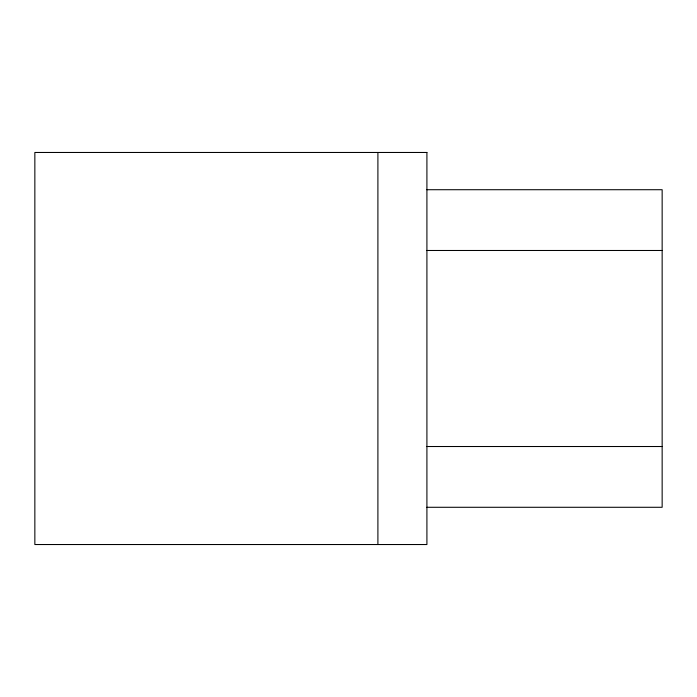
<?xml version="1.0" encoding="UTF-8"?>
<svg xmlns="http://www.w3.org/2000/svg" width="697" height="697" viewBox="0 0 697 697"><rect width="100%" height="100%" fill="white"/><g stroke="black" fill="none" stroke-linecap="round" stroke-linejoin="round"><path stroke-width="1.05" d="M426.912 189.715L662.15 189.715L662.15 507.285L426.912 507.285M426.912 250.484L662.15 250.484M426.912 446.516L662.15 446.516M377.905 152.469L377.905 544.531M426.912 152.469L34.85 152.469L34.85 544.531L426.912 544.531L426.912 152.469"/></g></svg>
